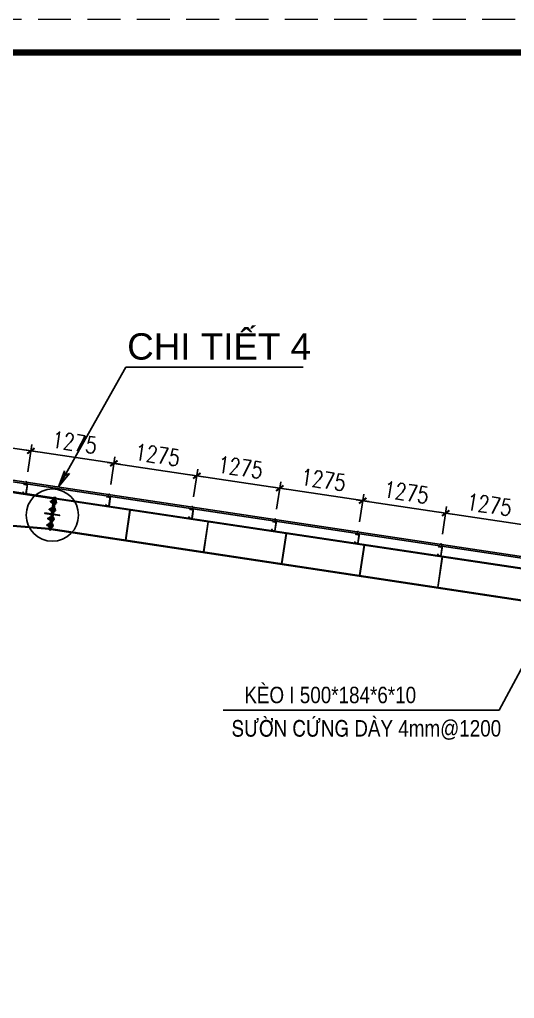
# Model space of a CAD drawing. Header units: inches. Extents: x 651127 to 1529722, y 768575 to 1021311.
# Drawn here: x 1044672 to 1052193, y 876067 to 890941 of the extents above; entities that cross this region are included whole.
import ezdxf
from ezdxf.enums import TextEntityAlignment as Align

# ---------------------------------------------------------------- set-up
doc = ezdxf.new("R2010")
doc.units = ezdxf.units.IN
doc.header["$LTSCALE"] = 1000
doc.header["$MEASUREMENT"] = 0
doc.linetypes.add('CENTER2', pattern=[1.125, 0.75, -0.125, 0.125, -0.125])
doc.linetypes.add('HIDDEN', pattern=[0.375, 0.25, -0.125])
doc.layers.get('DEFPOINTS').update_dxf_attribs({"color": 8, "lineweight": 9})
for name, color, linetype in [('DWGshare.com_1', 7, 'Continuous'), ('DWGshare.com_10', 7, 'Continuous'), ('DWGshare.com_12', 51, 'Continuous'), ('DWGshare.com_14', 7, 'Continuous'), ('DWGshare.com_2', 147, 'Continuous'), ('DWGshare.com_32', 253, 'Continuous'), ('DWGshare.com_34', 1, 'Continuous'), ('DWGshare.com_35', 9, 'Continuous'), ('DWGshare.com_39', 143, 'Continuous')]:
    doc.layers.add(name, color=color, linetype=linetype)
doc.layers.add('DWGshare.com_20', color=115, linetype='Continuous', lineweight=20)
doc.styles.add('DWGshare.com_1', font='VHELVCN.TTF')
doc.styles.add('DWGshare.com_4', font='romans.shx', dxfattribs={"width": 0.8})
doc.styles.add('DWGshare.com_6', font='VHELVEN.TTF')
doc.dimstyles.new('DWGshare.com_1', dxfattribs={"dimscale": 100, "dimtxt": 2.5, "dimasz": 1, "dimexe": 1, "dimexo": 1.5, "dimgap": 1, "dimtad": 1, "dimdec": 0, "dimzin": 0, "dimdsep": 46, "dimtxsty": 'DWGshare.com_4', "dimblk": 'DWGshare.com_1', "dimcen": 1.5, "dimdle": 1, "dimclrd": 256, "dimclre": 256, "dimclrt": 7, "dimadec": 0, "dimazin": 0, "dimtfac": 1, "dimtdec": 0, "dimtix": 1, "dimtmove": 2, "dimatfit": 3, "dimfxl": 1, "dimtolj": 1, "dimtzin": 0, "dimarcsym": 0})
doc.dimstyles.new('DWGshare.com_4', dxfattribs={"dimscale": 100, "dimtxt": 2.5, "dimasz": 2, "dimexe": 1, "dimexo": 1.5, "dimgap": 1, "dimtad": 1, "dimdec": 0, "dimlfac": 0.5, "dimzin": 0, "dimdsep": 46, "dimtxsty": 'DWGshare.com_4', "dimblk": 'DWGshare.com_6', "dimcen": 1.5, "dimdle": 1, "dimclrd": 256, "dimclre": 256, "dimclrt": 7, "dimadec": 0, "dimazin": 0, "dimtfac": 1, "dimtdec": 0, "dimtix": 1, "dimtmove": 2, "dimatfit": 3, "dimldrblk": 'DWGshare.com_6', "dimfxl": 1, "dimtolj": 1, "dimtzin": 0, "dimarcsym": 0})

# ---------------------------------------------------------------- blocks, each defined once
blk = doc.blocks.new('DWGshare.com_1')
at = {"color": 0, "linetype": 'ByBlock', "const_width": 0.3}
blk.add_lwpolyline([(-0.5, -0.5), (0.5, 0.5)], dxfattribs=at)
blk = doc.blocks.new('*D240')
at = {"layer": 'DEFPOINTS', "color": 0, "transparency": 16777216}
for p in [(1044844, 884387), (1043513, 884108), (1044774, 883919)]:
    blk.add_point(p, dxfattribs=at)
at = {"layer": 'DWGshare.com_2', "lineweight": -2, "transparency": 16777216}
for p, q in [((1043484, 884591), (1044943, 884372)), ((1043535, 884256), (1043598, 884675)), ((1044796, 884067), (1044859, 884486))]:
    blk.add_line(p, q, dxfattribs=at)
at = {"layer": 'DWGshare.com_2', "lineweight": -2, "transparency": 16777216, "xscale": 100, "yscale": 100, "zscale": 100}
for p, rotation in [((1043583, 884576), 171.4692343893333), ((1044844, 884387), 351.4692343893333)]:
    blk.add_blockref('DWGshare.com_1', p, dxfattribs=dict(at, rotation=rotation))
at = {"layer": 'DWGshare.com_2', "color": 7, "transparency": 16777216, "insert": (1044247, 884704), "char_height": 250, "attachment_point": 5, "rotation": 351.4692, "style": 'DWGshare.com_4'}
blk.add_mtext('\\A1;1275', dxfattribs=at)
blk = doc.blocks.new('*D241')
at = {"layer": 'DEFPOINTS', "color": 0, "transparency": 16777216}
for p in [(1046105, 884198), (1044774, 883919), (1046035, 883730)]:
    blk.add_point(p, dxfattribs=at)
at = {"layer": 'DWGshare.com_2', "lineweight": -2, "transparency": 16777216}
for p, q in [((1044745, 884402), (1046204, 884183)), ((1044796, 884067), (1044859, 884486)), ((1046057, 883878), (1046120, 884297))]:
    blk.add_line(p, q, dxfattribs=at)
at = {"layer": 'DWGshare.com_2', "lineweight": -2, "transparency": 16777216, "xscale": 100, "yscale": 100, "zscale": 100}
for p, rotation in [((1044844, 884387), 171.4692343893333), ((1046105, 884198), 351.4692343893333)]:
    blk.add_blockref('DWGshare.com_1', p, dxfattribs=dict(at, rotation=rotation))
at = {"layer": 'DWGshare.com_2', "color": 7, "transparency": 16777216, "insert": (1045508, 884515), "char_height": 250, "attachment_point": 5, "rotation": 351.4692, "style": 'DWGshare.com_4'}
blk.add_mtext('\\A1;1275', dxfattribs=at)
blk = doc.blocks.new('*D242')
at = {"layer": 'DEFPOINTS', "color": 0, "transparency": 16777216}
for p in [(1047366, 884009), (1046035, 883730), (1047295, 883541)]:
    blk.add_point(p, dxfattribs=at)
at = {"layer": 'DWGshare.com_2', "lineweight": -2, "transparency": 16777216}
for p, q in [((1046057, 883878), (1046120, 884297)), ((1046006, 884213), (1047465, 883994)), ((1047318, 883689), (1047380, 884108))]:
    blk.add_line(p, q, dxfattribs=at)
at = {"layer": 'DWGshare.com_2', "lineweight": -2, "transparency": 16777216, "xscale": 100, "yscale": 100, "zscale": 100}
for p, rotation in [((1046105, 884198), 171.4692343893333), ((1047366, 884009), 351.4692343893333)]:
    blk.add_blockref('DWGshare.com_1', p, dxfattribs=dict(at, rotation=rotation))
at = {"layer": 'DWGshare.com_2', "color": 7, "transparency": 16777216, "insert": (1046769, 884326), "char_height": 250, "attachment_point": 5, "rotation": 351.4692, "style": 'DWGshare.com_4'}
blk.add_mtext('\\A1;1275', dxfattribs=at)
blk = doc.blocks.new('*D243')
at = {"layer": 'DEFPOINTS', "color": 0, "transparency": 16777216}
for p in [(1048627, 883820), (1047295, 883541), (1048556, 883352)]:
    blk.add_point(p, dxfattribs=at)
at = {"layer": 'DWGshare.com_2', "lineweight": -2, "transparency": 16777216}
for p, q in [((1047318, 883689), (1047380, 884108)), ((1047267, 884023), (1048725, 883805)), ((1048579, 883500), (1048641, 883918))]:
    blk.add_line(p, q, dxfattribs=at)
at = {"layer": 'DWGshare.com_2', "lineweight": -2, "transparency": 16777216, "xscale": 100, "yscale": 100, "zscale": 100}
for p, rotation in [((1047366, 884009), 171.4692343893333), ((1048627, 883820), 351.4692343893333)]:
    blk.add_blockref('DWGshare.com_1', p, dxfattribs=dict(at, rotation=rotation))
at = {"layer": 'DWGshare.com_2', "color": 7, "transparency": 16777216, "insert": (1048029, 884137), "char_height": 250, "attachment_point": 5, "rotation": 351.4692, "style": 'DWGshare.com_4'}
blk.add_mtext('\\A1;1275', dxfattribs=at)
blk = doc.blocks.new('*D244')
at = {"layer": 'DEFPOINTS', "color": 0, "transparency": 16777216}
for p in [(1049887, 883630), (1048556, 883352), (1049817, 883162)]:
    blk.add_point(p, dxfattribs=at)
at = {"layer": 'DWGshare.com_2', "lineweight": -2, "transparency": 16777216}
for p, q in [((1048528, 883834), (1049986, 883616)), ((1048579, 883500), (1048641, 883918)), ((1049840, 883311), (1049902, 883729))]:
    blk.add_line(p, q, dxfattribs=at)
at = {"layer": 'DWGshare.com_2', "lineweight": -2, "transparency": 16777216, "xscale": 100, "yscale": 100, "zscale": 100}
for p, rotation in [((1048627, 883820), 171.4692343893333), ((1049887, 883630), 351.4692343893333)]:
    blk.add_blockref('DWGshare.com_1', p, dxfattribs=dict(at, rotation=rotation))
at = {"layer": 'DWGshare.com_2', "color": 7, "transparency": 16777216, "insert": (1049290, 883947), "char_height": 250, "attachment_point": 5, "rotation": 351.4692, "style": 'DWGshare.com_4'}
blk.add_mtext('\\A1;1275', dxfattribs=at)
blk = doc.blocks.new('*D245')
at = {"layer": 'DEFPOINTS', "color": 0, "transparency": 16777216}
for p in [(1051148, 883441), (1049817, 883162), (1051078, 882973)]:
    blk.add_point(p, dxfattribs=at)
at = {"layer": 'DWGshare.com_2', "lineweight": -2, "transparency": 16777216}
for p, q in [((1049840, 883311), (1049902, 883729)), ((1049789, 883645), (1051247, 883426)), ((1051100, 883122), (1051163, 883540))]:
    blk.add_line(p, q, dxfattribs=at)
at = {"layer": 'DWGshare.com_2', "lineweight": -2, "transparency": 16777216, "xscale": 100, "yscale": 100, "zscale": 100}
for p, rotation in [((1049887, 883630), 171.4692343893333), ((1051148, 883441), 351.4692343893333)]:
    blk.add_blockref('DWGshare.com_1', p, dxfattribs=dict(at, rotation=rotation))
at = {"layer": 'DWGshare.com_2', "color": 7, "transparency": 16777216, "insert": (1050551, 883758), "char_height": 250, "attachment_point": 5, "rotation": 351.4692, "style": 'DWGshare.com_4'}
blk.add_mtext('\\A1;1275', dxfattribs=at)
blk = doc.blocks.new('*D246')
at = {"layer": 'DEFPOINTS', "color": 0, "transparency": 16777216}
for p in [(1052409, 883252), (1051078, 882973), (1052339, 882784)]:
    blk.add_point(p, dxfattribs=at)
at = {"layer": 'DWGshare.com_2', "lineweight": -2, "transparency": 16777216}
for p, q in [((1051100, 883122), (1051163, 883540)), ((1051049, 883456), (1052508, 883237)), ((1052361, 882933), (1052424, 883351))]:
    blk.add_line(p, q, dxfattribs=at)
at = {"layer": 'DWGshare.com_2', "lineweight": -2, "transparency": 16777216, "xscale": 100, "yscale": 100, "zscale": 100}
for p, rotation in [((1051148, 883441), 171.4692343893333), ((1052409, 883252), 351.4692343893333)]:
    blk.add_blockref('DWGshare.com_1', p, dxfattribs=dict(at, rotation=rotation))
at = {"layer": 'DWGshare.com_2', "color": 7, "transparency": 16777216, "insert": (1051812, 883569), "char_height": 250, "attachment_point": 5, "rotation": 351.4692, "style": 'DWGshare.com_4'}
blk.add_mtext('\\A1;1275', dxfattribs=at)
blk = doc.blocks.new('DWGshare.com_6')
at = {"linetype": 'CENTER2'}
blk.add_hatch(color=256, dxfattribs=at).paths.add_polyline_path([(-1.296, 0.216), (-1, 0), (-1.296, -0.216), (0, 0)])
blk.add_line((0, 0), (-1, 0), dxfattribs=at)
blk.add_lwpolyline([(-1.296, 0.216), (0, 0), (-1.296, -0.216), (-1, 0), (-1.296, 0.216)], dxfattribs=at)

msp = doc.modelspace()

# ---------------------------------------------------------------- linework, layer by layer
at = {"layer": 'DEFPOINTS', "linetype": 'HIDDEN', "ltscale": 2}
msp.add_lwpolyline([(1000353.7, 831540.9), (1084453.7, 831540.9), (1084453.7, 890940.9), (1000353.7, 890940.9)], close=True, dxfattribs=at)
at = {"layer": 'DWGshare.com_1', "const_width": 100}
msp.add_lwpolyline([(1002353.7, 832040.9), (1083953.7, 832040.9), (1083953.7, 890440.9), (1002353.7, 890440.9)], close=True, dxfattribs=at)
at = {"layer": 'DWGshare.com_12'}
for p, q in [((1039272.5, 884560.7), (1045192.3, 883672.7)), ((1039272.5, 884548.6), (1045190.5, 883660.9)), ((1039617.5, 883661.5), (1045122.7, 883209.1)), ((1045119.6, 883188.2), (1045193.8, 883682.6)), ((1045133.4, 883186.1), (1045207.6, 883680.6)), ((1045147.3, 883184), (1045221.5, 883678.5)), ((1045221.5, 883678.5), (1045193.8, 883682.6)), ((1045221.5, 883678.5), (1045193.8, 883682.6)), ((1056960.6, 881907.5), (1045206.1, 883670.7)), ((1056959.1, 881897.6), (1045218.5, 883658.7)), ((1039617.5, 883649.5), (1045120.9, 883197.2)), ((1046349.8, 883489), (1046281.3, 883032.2)), ((1046353.8, 883488.4), (1046285.3, 883031.6)), ((1047536.6, 883311), (1047467.7, 882852.2)), ((1047540.5, 883310.4), (1047471.7, 882851.6)), ((1045147.3, 883184), (1045119.6, 883188.2)), ((1045147.3, 883184), (1045119.6, 883188.2)), ((1056886.5, 881413), (1045148.8, 883193.9)), ((1056887.9, 881422.9), (1045150.3, 883203.8)), ((1048723.3, 883133), (1048654.2, 882672.2)), ((1048727.2, 883132.4), (1048658.1, 882671.6)), ((1049910, 882955), (1049840.6, 882492.2)), ((1049914, 882954.4), (1049844.5, 882491.6)), ((1051096.7, 882777), (1051027, 882312.2)), ((1051100.7, 882776.4), (1051031, 882311.6))]:
    msp.add_line(p, q, dxfattribs=at)
for points in [[(1045155.6, 883428.5), (1045056.7, 883443.3), (1045055.9, 883437.4), (1045154.8, 883422.5)], [(1045183.3, 883424.3), (1045282.2, 883409.5), (1045281.3, 883403.6), (1045182.4, 883418.4)], [(1045183.3, 883424.3), (1045282.2, 883409.5), (1045281.3, 883403.6), (1045182.4, 883418.4)]]:
    msp.add_lwpolyline(points, close=True, dxfattribs=at)
at = {"layer": 'DWGshare.com_20'}
for p, q in [((1045127.2, 883512.6), (1045123.7, 883488.9)), ((1045127.2, 883512.6), (1045146.2, 883509.8)), ((1045131.2, 883512), (1045127.6, 883488.3)), ((1045132, 883621.1), (1045244.5, 883604.2)), ((1045135.8, 883511.3), (1045132.2, 883487.6)), ((1045141.7, 883510.4), (1045138.2, 883486.7)), ((1045145, 883631.3), (1045141.5, 883607.6)), ((1045141.5, 883607.6), (1045160.5, 883604.7)), ((1045147.2, 883516.2), (1045141.7, 883479.6)), ((1045145, 883631.3), (1045164, 883628.4)), ((1045149, 883630.7), (1045145.4, 883607)), ((1045153.6, 883630), (1045150, 883606.3)), ((1045151.6, 883509), (1045210.8, 883500.1)), ((1045167, 883518.8), (1045153.4, 883520.8)), ((1045159.5, 883629.1), (1045156, 883605.4)), ((1045167.9, 883524.8), (1045159, 883465.3)), ((1045165, 883634.9), (1045159.5, 883598.2)), ((1045161.1, 883465), (1045170, 883524.5)), ((1045177.7, 883590), (1045164.1, 883592)), ((1045165.8, 883603.9), (1045225, 883595)), ((1045170, 883524.5), (1045167.9, 883524.8)), ((1045169.4, 883627.6), (1045228.6, 883618.8)), ((1045184.8, 883637.5), (1045171.2, 883639.5)), ((1045185.7, 883643.5), (1045176.8, 883584)), ((1045178.9, 883583.7), (1045176.8, 883584)), ((1045178.9, 883583.7), (1045187.8, 883643.2)), ((1045187.8, 883643.2), (1045185.7, 883643.5)), ((1045188.8, 883460.8), (1045197.7, 883520.3)), ((1045199.9, 883520), (1045191, 883460.5)), ((1045197.7, 883520.3), (1045199.9, 883520)), ((1045212.6, 883512), (1045199, 883514)), ((1045206.6, 883579.5), (1045215.5, 883639)), ((1045206.6, 883579.5), (1045208.8, 883579.2)), ((1045217.7, 883638.7), (1045208.8, 883579.2)), ((1045209.7, 883585.2), (1045223.3, 883583.2)), ((1045215.5, 883639), (1045217.7, 883638.7)), ((1045230.4, 883630.6), (1045216.8, 883632.7)), ((1045229.5, 883587.7), (1045235, 883624.4)), ((1045093.5, 883364), (1045206, 883347.1)), ((1045106.5, 883374.2), (1045102.9, 883350.4)), ((1045106.5, 883374.2), (1045125.4, 883371.3)), ((1045110.4, 883373.6), (1045106.9, 883349.8)), ((1045115, 883372.9), (1045111.4, 883349.2)), ((1045114.2, 883502.4), (1045226.7, 883485.6)), ((1045120.9, 883372), (1045117.4, 883348.3)), ((1045126.4, 883377.8), (1045120.9, 883341.1)), ((1045123.7, 883488.9), (1045142.7, 883486)), ((1045130.8, 883370.5), (1045190, 883361.6)), ((1045146.2, 883380.3), (1045132.6, 883382.4)), ((1045147.1, 883386.4), (1045138.2, 883326.9)), ((1045140.3, 883326.5), (1045149.3, 883386)), ((1045159.9, 883471.3), (1045146.3, 883473.4)), ((1045149.3, 883386), (1045147.1, 883386.4)), ((1045148, 883485.2), (1045207.2, 883476.4)), ((1045161.1, 883465), (1045159, 883465.3)), ((1045168, 883322.4), (1045177, 883381.9)), ((1045179.1, 883381.6), (1045170.2, 883322.1)), ((1045177, 883381.9), (1045179.1, 883381.6)), ((1045191.8, 883373.5), (1045178.2, 883375.5)), ((1045188.8, 883460.8), (1045191, 883460.5)), ((1045190.9, 883330.6), (1045196.4, 883367.3)), ((1045191.9, 883466.5), (1045205.5, 883464.5)), ((1045211.7, 883469.1), (1045217.2, 883505.8)), ((1045078.6, 883265.1), (1045191.1, 883248.2)), ((1045091.6, 883275.3), (1045088.1, 883251.5)), ((1045088.1, 883251.5), (1045107.1, 883248.7)), ((1045091.6, 883275.3), (1045110.6, 883272.4)), ((1045095.6, 883274.7), (1045092, 883250.9)), ((1045100.2, 883274), (1045096.6, 883250.3)), ((1045106.1, 883273.1), (1045102.6, 883249.4)), ((1045102.9, 883350.4), (1045121.9, 883347.6)), ((1045111.6, 883278.9), (1045106.1, 883242.2)), ((1045124.3, 883234), (1045110.7, 883236)), ((1045112.4, 883247.9), (1045171.6, 883239)), ((1045116, 883271.6), (1045175.2, 883262.7)), ((1045131.4, 883281.4), (1045117.8, 883283.5)), ((1045132.3, 883287.5), (1045123.4, 883228)), ((1045125.5, 883227.6), (1045123.4, 883228)), ((1045139.1, 883332.9), (1045125.5, 883334.9)), ((1045125.5, 883227.6), (1045134.4, 883287.1)), ((1045127.3, 883346.8), (1045186.5, 883337.9)), ((1045134.4, 883287.1), (1045132.3, 883287.5)), ((1045140.3, 883326.5), (1045138.2, 883326.9)), ((1045153.2, 883223.5), (1045162.1, 883283)), ((1045153.2, 883223.5), (1045155.4, 883223.2)), ((1045164.3, 883282.7), (1045155.4, 883223.2)), ((1045156.3, 883229.2), (1045169.9, 883227.1)), ((1045162.1, 883283), (1045164.3, 883282.7)), ((1045177, 883274.6), (1045163.4, 883276.6)), ((1045168, 883322.4), (1045170.2, 883322.1)), ((1045171.1, 883328.1), (1045184.7, 883326)), ((1045176.1, 883231.7), (1045181.6, 883268.4))]:
    msp.add_line(p, q, dxfattribs=at)
for centre, start, end in [((1045150.8, 883503.6), 81.46923, 171.46923), ((1045152.4, 883514.4), 171.46923, 261.46923), ((1045152.6, 883515.4), 81.46923, 171.46923), ((1045164.9, 883597.4), 171.46923, 261.46923), ((1045165, 883598.5), 81.46923, 171.46923), ((1045166.7, 883609.3), 171.46923, 261.46923), ((1045168.6, 883622.2), 81.46923, 171.46923), ((1045170.2, 883633), 171.46923, 261.46923), ((1045170.4, 883634.1), 81.46923, 171.46923), ((1045211.8, 883506.6), 351.46923, 81.46923), ((1045224.1, 883588.6), 261.46923, 351.46923), ((1045225.9, 883600.4), 261.46923, 351.46923), ((1045224.2, 883589.6), 351.46923, 81.46923), ((1045229.4, 883624.2), 261.46923, 351.46923), ((1045227.8, 883613.4), 351.46923, 81.46923), ((1045229.6, 883625.2), 351.46923, 81.46923), ((1045130, 883365.1), 81.46923, 171.46923), ((1045131.6, 883375.9), 171.46923, 261.46923), ((1045131.8, 883377), 81.46923, 171.46923), ((1045147.1, 883478.8), 171.46923, 261.46923), ((1045147.2, 883479.8), 81.46923, 171.46923), ((1045148.9, 883490.6), 171.46923, 261.46923), ((1045190.8, 883367), 261.46923, 351.46923), ((1045189.2, 883356.2), 351.46923, 81.46923), ((1045191, 883368.1), 351.46923, 81.46923), ((1045206.3, 883469.9), 261.46923, 351.46923), ((1045208, 883481.7), 261.46923, 351.46923), ((1045206.4, 883471), 351.46923, 81.46923), ((1045211.6, 883505.5), 261.46923, 351.46923), ((1045210, 883494.7), 351.46923, 81.46923), ((1045111.5, 883241.4), 171.46923, 261.46923), ((1045111.6, 883242.5), 81.46923, 171.46923), ((1045113.3, 883253.3), 171.46923, 261.46923), ((1045115.2, 883266.2), 81.46923, 171.46923), ((1045116.8, 883277), 171.46923, 261.46923), ((1045117, 883278.1), 81.46923, 171.46923), ((1045126.3, 883340.3), 171.46923, 261.46923), ((1045126.5, 883341.4), 81.46923, 171.46923), ((1045128.1, 883352.2), 171.46923, 261.46923), ((1045170.7, 883232.5), 261.46923, 351.46923), ((1045172.4, 883244.4), 261.46923, 351.46923), ((1045170.8, 883233.6), 351.46923, 81.46923), ((1045176, 883268.1), 261.46923, 351.46923), ((1045174.4, 883257.3), 351.46923, 81.46923), ((1045176.2, 883269.2), 351.46923, 81.46923), ((1045185.5, 883331.4), 261.46923, 351.46923), ((1045187.3, 883343.3), 261.46923, 351.46923), ((1045185.7, 883332.5), 351.46923, 81.46923)]:
    msp.add_arc(centre, 5.45, start, end, dxfattribs=at)
at = {"layer": 'DWGshare.com_32', "ltscale": 0.9}
for points in [[(1044728, 883762.6), (1044725.5, 883745.8), (1044769, 883739.3), (1044790.3, 883881.7), (1044746.8, 883888.2), (1044744.3, 883871.4), (1044741.3, 883871.8), (1044744.3, 883891.6), (1044793.7, 883884.2), (1044771.5, 883735.9), (1044722, 883743.3), (1044725, 883763.1)], [(1045988.9, 883573.5), (1045986.3, 883556.7), (1046029.9, 883550.1), (1046051.2, 883692.5), (1046007.7, 883699.1), (1046005.2, 883682.3), (1046002.2, 883682.7), (1046005.2, 883702.5), (1046054.6, 883695.1), (1046032.4, 883546.7), (1045982.9, 883554.1), (1045985.9, 883573.9)], [(1047249.8, 883384.3), (1047247.2, 883367.5), (1047290.8, 883361), (1047312.1, 883503.4), (1047268.6, 883509.9), (1047266.1, 883493.1), (1047263.1, 883493.6), (1047266.1, 883513.4), (1047315.5, 883505.9), (1047293.3, 883357.6), (1047243.8, 883365), (1047246.8, 883384.8)], [(1048510.7, 883195.2), (1048508.1, 883178.4), (1048551.6, 883171.9), (1048573, 883314.3), (1048529.5, 883320.8), (1048527, 883304), (1048524, 883304.4), (1048527, 883324.2), (1048576.4, 883316.8), (1048554.2, 883168.5), (1048504.7, 883175.9), (1048507.7, 883195.7)], [(1049771.5, 883006.1), (1049769, 882989.3), (1049812.5, 882982.7), (1049833.9, 883125.1), (1049790.4, 883131.7), (1049787.9, 883114.9), (1049784.9, 883115.3), (1049787.9, 883135.1), (1049837.3, 883127.7), (1049815.1, 882979.3), (1049765.6, 882986.7), (1049768.6, 883006.5)], [(1051032.4, 882816.9), (1051029.9, 882800.1), (1051073.4, 882793.6), (1051094.8, 882936), (1051051.3, 882942.5), (1051048.8, 882925.7), (1051045.8, 882926.2), (1051048.8, 882946), (1051098.2, 882938.5), (1051076, 882790.2), (1051026.5, 882797.6), (1051029.5, 882817.4)]]:
    msp.add_lwpolyline(points, close=True, dxfattribs=at)
at = {"layer": 'DWGshare.com_34', "ltscale": 100}
msp.add_circle((1045170.7, 883411.1), 397.4, dxfattribs=at)
at = {"layer": 'DWGshare.com_35'}
for p, q in [((1044764, 883880.2), (1044762.7, 883871.5)), ((1044762.7, 883871.5), (1044765.9, 883867.2)), ((1044762.7, 883871.5), (1044763.9, 883871.3)), ((1044763.7, 883882.9), (1044764.5, 883883.5)), ((1044763.7, 883882.9), (1044772.4, 883880)), ((1044763.7, 883882.9), (1044764.3, 883882.1)), ((1044763.7, 883880.7), (1044764.2, 883881)), ((1044763.7, 883880.7), (1044765.3, 883880.1)), ((1044763.7, 883880.7), (1044764, 883880.2)), ((1044765.3, 883880.1), (1044763.9, 883871.3)), ((1044763.9, 883871.3), (1044765.9, 883867.2)), ((1044764, 883885.1), (1044764.4, 883885.4)), ((1044764, 883885.1), (1044772.7, 883882.2)), ((1044764, 883885.1), (1044764.7, 883884.3)), ((1044765.3, 883880.1), (1044764, 883880.2)), ((1044764.3, 883882.1), (1044764.2, 883881)), ((1044765.3, 883880.1), (1044764.2, 883881)), ((1044764.3, 883882.1), (1044771.6, 883879.4)), ((1044764.7, 883884.3), (1044764.5, 883883.5)), ((1044764.5, 883883.5), (1044771.8, 883880.8)), ((1044764.7, 883884.3), (1044771.9, 883881.6)), ((1044765.3, 883880.1), (1044765.9, 883867.2)), ((1044765.9, 883914.7), (1044765.8, 883913.9)), ((1044765.8, 883913.9), (1044779.7, 883911.8)), ((1044765.9, 883914.7), (1044779.8, 883912.6)), ((1044770.2, 883870.4), (1044765.9, 883867.2)), ((1044767.3, 883919.2), (1044766.6, 883914.6)), ((1044766.6, 883885.1), (1044772.1, 883883)), ((1044767.4, 883913.7), (1044767.4, 883913.4)), ((1044767.4, 883913.4), (1044778.1, 883911.8)), ((1044778.3, 883918.3), (1044769.1, 883919.7)), ((1044770.6, 883918.7), (1044769.9, 883914.1)), ((1044771.6, 883879.4), (1044770.2, 883870.4)), ((1044772.4, 883880), (1044771.6, 883879.4)), ((1044771.9, 883881.6), (1044771.8, 883880.8)), ((1044772.4, 883880), (1044771.8, 883880.8)), ((1044772.7, 883882.2), (1044771.9, 883881.6)), ((1044772.2, 883883.8), (1044772.1, 883883)), ((1044772.7, 883882.2), (1044772.1, 883883)), ((1044772.7, 883884.2), (1044772.2, 883883.8)), ((1044776.5, 883917.9), (1044775.8, 883913.2)), ((1044778.1, 883912.1), (1044778.1, 883911.8)), ((1044779.1, 883912.7), (1044779.8, 883917.4)), ((1044779.7, 883911.8), (1044779.8, 883912.6)), ((1046024.9, 883691), (1046023.6, 883682.4)), ((1046023.6, 883682.4), (1046026.8, 883678.1)), ((1046023.6, 883682.4), (1046024.8, 883682.2)), ((1046024.6, 883693.8), (1046025.4, 883694.4)), ((1046024.6, 883693.8), (1046033.3, 883690.9)), ((1046024.6, 883693.8), (1046025.2, 883693)), ((1046024.6, 883691.5), (1046025.1, 883691.9)), ((1046024.6, 883691.5), (1046026.1, 883691)), ((1046024.6, 883691.5), (1046024.9, 883691)), ((1046026.1, 883691), (1046024.8, 883682.2)), ((1046024.8, 883682.2), (1046026.8, 883678.1)), ((1046024.9, 883696), (1046025.3, 883696.3)), ((1046024.9, 883696), (1046033.6, 883693.1)), ((1046024.9, 883696), (1046025.5, 883695.2)), ((1046026.1, 883691), (1046024.9, 883691)), ((1046025.2, 883693), (1046025.1, 883691.9)), ((1046026.1, 883691), (1046025.1, 883691.9)), ((1046025.2, 883693), (1046032.4, 883690.2)), ((1046025.5, 883695.2), (1046025.4, 883694.4)), ((1046025.4, 883694.4), (1046032.7, 883691.7)), ((1046025.5, 883695.2), (1046032.8, 883692.5)), ((1046026.1, 883691), (1046026.8, 883678.1)), ((1046026.8, 883725.5), (1046026.7, 883724.8)), ((1046026.7, 883724.8), (1046040.6, 883722.7)), ((1046026.8, 883725.5), (1046040.7, 883723.5)), ((1046031.1, 883681.3), (1046026.8, 883678.1)), ((1046028.2, 883730.1), (1046027.5, 883725.4)), ((1046027.5, 883696), (1046033, 883693.9)), ((1046028.3, 883724.6), (1046028.3, 883724.3)), ((1046028.3, 883724.3), (1046039, 883722.7)), ((1046039.1, 883729.2), (1046030, 883730.6)), ((1046031.5, 883729.6), (1046030.8, 883724.9)), ((1046032.4, 883690.2), (1046031.1, 883681.3)), ((1046033.3, 883690.9), (1046032.4, 883690.2)), ((1046032.8, 883692.5), (1046032.7, 883691.7)), ((1046033.3, 883690.9), (1046032.7, 883691.7)), ((1046033.6, 883693.1), (1046032.8, 883692.5)), ((1046033.1, 883694.7), (1046033, 883693.9)), ((1046033.6, 883693.1), (1046033, 883693.9)), ((1046033.6, 883695), (1046033.1, 883694.7)), ((1046037.4, 883728.7), (1046036.7, 883724.1)), ((1046039, 883723), (1046039, 883722.7)), ((1046040, 883723.6), (1046040.7, 883728.2)), ((1046040.6, 883722.7), (1046040.7, 883723.5)), ((1047287.7, 883536.4), (1047287.6, 883535.7)), ((1047287.6, 883535.7), (1047301.5, 883533.6)), ((1047287.7, 883536.4), (1047301.6, 883534.3)), ((1047289.1, 883541), (1047288.4, 883536.3)), ((1047289.2, 883535.4), (1047289.2, 883535.2)), ((1047289.2, 883535.2), (1047299.9, 883533.6)), ((1047300, 883540), (1047290.9, 883541.4)), ((1047292.4, 883540.5), (1047291.7, 883535.8)), ((1047298.3, 883539.6), (1047297.6, 883534.9)), ((1047299.9, 883533.8), (1047299.9, 883533.6)), ((1047300.9, 883534.4), (1047301.6, 883539.1)), ((1047301.5, 883533.6), (1047301.6, 883534.3)), ((1047285.8, 883501.9), (1047284.5, 883493.2)), ((1047284.5, 883493.2), (1047287.7, 883488.9)), ((1047284.5, 883493.2), (1047285.7, 883493.1)), ((1047285.5, 883504.6), (1047286.3, 883505.2)), ((1047285.5, 883504.6), (1047294.2, 883501.7)), ((1047285.5, 883504.6), (1047286.1, 883503.8)), ((1047285.5, 883502.4), (1047285.9, 883502.8)), ((1047285.5, 883502.4), (1047287, 883501.9)), ((1047285.5, 883502.4), (1047285.8, 883501.9)), ((1047287, 883501.9), (1047285.7, 883493.1)), ((1047285.7, 883493.1), (1047287.7, 883488.9)), ((1047285.8, 883506.9), (1047286.2, 883507.2)), ((1047285.8, 883506.9), (1047294.5, 883503.9)), ((1047285.8, 883506.9), (1047286.4, 883506)), ((1047287, 883501.9), (1047285.8, 883501.9)), ((1047286.1, 883503.8), (1047285.9, 883502.8)), ((1047287, 883501.9), (1047285.9, 883502.8)), ((1047286.1, 883503.8), (1047293.3, 883501.1)), ((1047286.4, 883506), (1047286.3, 883505.2)), ((1047286.3, 883505.2), (1047293.6, 883502.5)), ((1047286.4, 883506), (1047293.7, 883503.3)), ((1047287, 883501.9), (1047287.7, 883488.9)), ((1047292, 883492.1), (1047287.7, 883488.9)), ((1047288.4, 883506.8), (1047293.9, 883504.8)), ((1047293.3, 883501.1), (1047292, 883492.1)), ((1047294.2, 883501.7), (1047293.3, 883501.1)), ((1047293.7, 883503.3), (1047293.6, 883502.5)), ((1047294.2, 883501.7), (1047293.6, 883502.5)), ((1047294.5, 883503.9), (1047293.7, 883503.3)), ((1047294, 883505.6), (1047293.9, 883504.8)), ((1047294.5, 883503.9), (1047293.9, 883504.8)), ((1047294.5, 883505.9), (1047294, 883505.6)), ((1048546.7, 883312.8), (1048545.4, 883304.1)), ((1048545.4, 883304.1), (1048548.6, 883299.8)), ((1048545.4, 883304.1), (1048546.6, 883303.9)), ((1048546.4, 883315.5), (1048547.2, 883316.1)), ((1048546.4, 883315.5), (1048555.1, 883312.6)), ((1048546.4, 883315.5), (1048547, 883314.7)), ((1048546.4, 883313.3), (1048546.8, 883313.6)), ((1048546.4, 883313.3), (1048547.9, 883312.7)), ((1048546.4, 883313.3), (1048546.7, 883312.8)), ((1048547.9, 883312.7), (1048546.6, 883303.9)), ((1048546.6, 883303.9), (1048548.6, 883299.8)), ((1048546.7, 883317.7), (1048547.1, 883318)), ((1048546.7, 883317.7), (1048555.4, 883314.8)), ((1048546.7, 883317.7), (1048547.3, 883316.9)), ((1048547.9, 883312.7), (1048546.7, 883312.8)), ((1048547, 883314.7), (1048546.8, 883313.6)), ((1048547.9, 883312.7), (1048546.8, 883313.6)), ((1048547, 883314.7), (1048554.2, 883312)), ((1048547.3, 883316.9), (1048547.2, 883316.1)), ((1048547.2, 883316.1), (1048554.4, 883313.4)), ((1048547.3, 883316.9), (1048554.6, 883314.2)), ((1048547.9, 883312.7), (1048548.6, 883299.8)), ((1048548.6, 883347.3), (1048548.5, 883346.5)), ((1048548.5, 883346.5), (1048562.4, 883344.4)), ((1048548.6, 883347.3), (1048562.5, 883345.2)), ((1048552.9, 883303), (1048548.6, 883299.8)), ((1048550, 883351.8), (1048549.3, 883347.2)), ((1048549.3, 883317.7), (1048554.8, 883315.6)), ((1048550.1, 883346.3), (1048550.1, 883346)), ((1048550.1, 883346), (1048560.7, 883344.4)), ((1048560.9, 883350.9), (1048551.8, 883352.3)), ((1048553.3, 883351.3), (1048552.6, 883346.7)), ((1048554.2, 883312), (1048552.9, 883303)), ((1048555.1, 883312.6), (1048554.2, 883312)), ((1048554.6, 883314.2), (1048554.4, 883313.4)), ((1048555.1, 883312.6), (1048554.4, 883313.4)), ((1048555.4, 883314.8), (1048554.6, 883314.2)), ((1048554.9, 883316.4), (1048554.8, 883315.6)), ((1048555.4, 883314.8), (1048554.8, 883315.6)), ((1048555.4, 883316.8), (1048554.9, 883316.4)), ((1048559.2, 883350.5), (1048558.5, 883345.8)), ((1048560.8, 883344.7), (1048560.7, 883344.4)), ((1048561.8, 883345.3), (1048562.5, 883350)), ((1048562.4, 883344.4), (1048562.5, 883345.2)), ((1049807.6, 883123.6), (1049806.3, 883115)), ((1049806.3, 883115), (1049809.5, 883110.7)), ((1049806.3, 883115), (1049807.5, 883114.8)), ((1049807.2, 883124.1), (1049807.7, 883124.5)), ((1049807.2, 883124.1), (1049808.8, 883123.6)), ((1049807.2, 883124.1), (1049807.6, 883123.6)), ((1049807.3, 883126.4), (1049808.1, 883127)), ((1049807.3, 883126.4), (1049816, 883123.5)), ((1049807.3, 883126.4), (1049807.9, 883125.6)), ((1049808.8, 883123.6), (1049807.5, 883114.8)), ((1049807.5, 883114.8), (1049809.5, 883110.7)), ((1049807.6, 883128.6), (1049808, 883128.9)), ((1049807.6, 883128.6), (1049816.3, 883125.7)), ((1049807.6, 883128.6), (1049808.2, 883127.8)), ((1049808.8, 883123.6), (1049807.6, 883123.6)), ((1049807.9, 883125.6), (1049807.7, 883124.5)), ((1049808.8, 883123.6), (1049807.7, 883124.5)), ((1049807.9, 883125.6), (1049815.1, 883122.8)), ((1049808.2, 883127.8), (1049808.1, 883127)), ((1049808.1, 883127), (1049815.3, 883124.3)), ((1049808.2, 883127.8), (1049815.5, 883125.1)), ((1049808.8, 883123.6), (1049809.5, 883110.7)), ((1049809.5, 883158.1), (1049809.4, 883157.4)), ((1049809.4, 883157.4), (1049823.3, 883155.3)), ((1049809.5, 883158.1), (1049823.4, 883156.1)), ((1049813.8, 883113.9), (1049809.5, 883110.7)), ((1049810.9, 883162.7), (1049810.2, 883158)), ((1049810.2, 883128.6), (1049815.7, 883126.5)), ((1049811, 883157.2), (1049811, 883156.9)), ((1049811, 883156.9), (1049821.6, 883155.3)), ((1049821.8, 883161.8), (1049812.7, 883163.2)), ((1049814.2, 883162.2), (1049813.5, 883157.5)), ((1049815.1, 883122.8), (1049813.8, 883113.9)), ((1049816, 883123.5), (1049815.1, 883122.8)), ((1049815.5, 883125.1), (1049815.3, 883124.3)), ((1049816, 883123.5), (1049815.3, 883124.3)), ((1049816.3, 883125.7), (1049815.5, 883125.1)), ((1049815.8, 883127.3), (1049815.7, 883126.5)), ((1049816.3, 883125.7), (1049815.7, 883126.5)), ((1049816.3, 883127.6), (1049815.8, 883127.3)), ((1049820.1, 883161.3), (1049819.4, 883156.7)), ((1049821.7, 883155.6), (1049821.6, 883155.3)), ((1049822.7, 883156.2), (1049823.4, 883160.8)), ((1049823.3, 883155.3), (1049823.4, 883156.1)), ((1051068.5, 882934.5), (1051067.2, 882925.8)), ((1051067.2, 882925.8), (1051070.4, 882921.5)), ((1051067.2, 882925.8), (1051068.4, 882925.7)), ((1051068.1, 882935), (1051068.6, 882935.4)), ((1051068.1, 882935), (1051069.7, 882934.5)), ((1051068.1, 882935), (1051068.5, 882934.5)), ((1051068.2, 882937.2), (1051069, 882937.8)), ((1051068.2, 882937.2), (1051076.8, 882934.3)), ((1051068.2, 882937.2), (1051068.8, 882936.4)), ((1051069.7, 882934.5), (1051068.4, 882925.7)), ((1051068.4, 882925.7), (1051070.4, 882921.5)), ((1051068.5, 882939.5), (1051068.9, 882939.7)), ((1051068.5, 882939.5), (1051077.2, 882936.5)), ((1051068.5, 882939.5), (1051069.1, 882938.6)), ((1051069.7, 882934.5), (1051068.5, 882934.5)), ((1051068.8, 882936.4), (1051068.6, 882935.4)), ((1051069.7, 882934.5), (1051068.6, 882935.4)), ((1051068.8, 882936.4), (1051076, 882933.7)), ((1051069.1, 882938.6), (1051069, 882937.8)), ((1051069, 882937.8), (1051076.2, 882935.1)), ((1051069.1, 882938.6), (1051076.4, 882935.9)), ((1051069.7, 882934.5), (1051070.4, 882921.5)), ((1051070.4, 882969), (1051070.3, 882968.3)), ((1051070.3, 882968.3), (1051084.2, 882966.2)), ((1051070.4, 882969), (1051084.3, 882966.9)), ((1051074.7, 882924.7), (1051070.4, 882921.5)), ((1051071.8, 882973.6), (1051071.1, 882968.9)), ((1051071.1, 882939.4), (1051076.6, 882937.4)), ((1051071.9, 882968), (1051071.8, 882967.8)), ((1051071.8, 882967.8), (1051082.5, 882966.2)), ((1051082.7, 882972.6), (1051073.6, 882974)), ((1051075.1, 882973.1), (1051074.4, 882968.4)), ((1051076, 882933.7), (1051074.7, 882924.7)), ((1051076.8, 882934.3), (1051076, 882933.7)), ((1051076.4, 882935.9), (1051076.2, 882935.1)), ((1051076.8, 882934.3), (1051076.2, 882935.1)), ((1051077.2, 882936.5), (1051076.4, 882935.9)), ((1051076.7, 882938.2), (1051076.6, 882937.4)), ((1051077.2, 882936.5), (1051076.6, 882937.4)), ((1051077.2, 882938.5), (1051076.7, 882938.2)), ((1051081, 882972.2), (1051080.3, 882967.5)), ((1051082.6, 882966.4), (1051082.5, 882966.2)), ((1051083.6, 882967), (1051084.3, 882971.7)), ((1051084.2, 882966.2), (1051084.3, 882966.9))]:
    msp.add_line(p, q, dxfattribs=at)
for centre, radius, start, end in [((1044768.8, 883917.4), 2.34, 35.97974, 126.95873), ((1044772.7, 883912.5), 6.58, 54.79079, 108.14767), ((1044777.9, 883916), 2.34, 35.97974, 126.95873), ((1044776.6, 883918.6), 2.703e-13, 233.25602, 227.12314), ((1046029.6, 883728.2), 2.34, 35.97974, 126.95873), ((1046033.6, 883723.4), 6.58, 54.79079, 108.14767), ((1046038.8, 883726.9), 2.34, 35.97974, 126.95873), ((1046037.5, 883729.4), 2.703e-13, 233.25602, 227.12314), ((1047290.5, 883539.1), 2.34, 35.97974, 126.95873), ((1047294.5, 883534.2), 6.58, 54.79079, 108.14767), ((1047299.7, 883537.7), 2.34, 35.97974, 126.95873), ((1047298.4, 883540.3), 2.703e-13, 233.25602, 227.12314), ((1048551.4, 883350), 2.34, 35.97974, 126.95873), ((1048555.4, 883345.1), 6.58, 54.79079, 108.14767), ((1048560.6, 883348.6), 2.34, 35.97974, 126.95873), ((1048559.3, 883351.2), 2.703e-13, 233.25602, 227.12314), ((1049812.3, 883160.8), 2.34, 35.97974, 126.95873), ((1049816.3, 883156), 6.58, 54.79079, 108.14767), ((1049821.5, 883159.5), 2.34, 35.97974, 126.95873), ((1049820.2, 883162), 2.703e-13, 233.25602, 227.12314), ((1051073.2, 882971.7), 2.34, 35.97974, 126.95873), ((1051077.2, 882966.8), 6.58, 54.79079, 108.14767), ((1051082.4, 882970.3), 2.34, 35.97974, 126.95873), ((1051081.1, 882972.9), 2.703e-13, 233.25602, 227.12314)]:
    msp.add_arc(centre, radius, start, end, dxfattribs=at)
for points in [[(1044765.3, 883880.1), (1044765.7, 883880.4), (1044767.3, 883881.4), (1044770.4, 883879.5), (1044771, 883876.7), (1044770.9, 883875.2), (1044770.8, 883874.6)], [(1046026.1, 883691), (1046026.6, 883691.3), (1046028.2, 883692.3), (1046031.3, 883690.4), (1046031.9, 883687.5), (1046031.8, 883686), (1046031.7, 883685.4)], [(1047287, 883501.9), (1047287.5, 883502.1), (1047289.1, 883503.1), (1047292.2, 883501.3), (1047292.8, 883498.4), (1047292.7, 883496.9), (1047292.6, 883496.3)], [(1048547.9, 883312.7), (1048548.4, 883313), (1048550, 883314), (1048553.1, 883312.1), (1048553.6, 883309.3), (1048553.5, 883307.8), (1048553.5, 883307.2)], [(1049808.8, 883123.6), (1049809.3, 883123.9), (1049810.9, 883124.9), (1049814, 883123), (1049814.5, 883120.1), (1049814.4, 883118.6), (1049814.4, 883118)], [(1051069.7, 882934.5), (1051070.2, 882934.7), (1051071.8, 882935.7), (1051074.9, 882933.9), (1051075.4, 882931), (1051075.3, 882929.5), (1051075.3, 882928.9)]]:
    msp.add_open_spline(points, degree=3, knots=[0, 0, 0, 0, 1.5231624, 5.4675409, 8.216002, 10.0138921, 10.0138921, 10.0138921, 10.0138921], dxfattribs=at)
at = {"layer": 'DWGshare.com_39'}
msp.add_lwpolyline([(1071404.8, 879917.8), (1040447.2, 884561.5), (1040443.5, 884536.7), (1071401.1, 879893.1)], close=True, dxfattribs=at)

# ---------------------------------------------------------------- texts
at = {"layer": 'DWGshare.com_10', "style": 'DWGshare.com_1'}
for s, p in [('KEØO I 500*184*6*10', (1049393.1, 880708.9)), ('SÖÔØN CÖÙNG DAØY 4mm@1200', (1049942.6, 880178.6))]:
    msp.add_text(s, height=250, dxfattribs=at).set_placement(p, align=Align.MIDDLE)
at = {"layer": 'DWGshare.com_14', "style": 'DWGshare.com_6'}
msp.add_text('CHI TIEÁT 4', height=400, dxfattribs=at).set_placement((1047704.9, 886031.8), align=Align.MIDDLE)

# ---------------------------------------------------------------- dimensions: what is measured, and where the dimension line sits
at = {"layer": 'DWGshare.com_2'}
for base, p1, p2, picture, middle in [((1044843.9, 884386.9), (1043512.8, 884108.1), (1044773.7, 883919), '*D240', (1044246.8, 884704)), ((1046104.8, 884197.8), (1044773.7, 883919), (1046034.6, 883729.9), '*D241', (1045507.7, 884514.9)), ((1047365.7, 884008.7), (1046034.6, 883729.9), (1047295.5, 883540.7), '*D242', (1046768.6, 884325.7)), ((1048626.5, 883819.5), (1047295.5, 883540.7), (1048556.4, 883351.6), '*D243', (1048029.5, 884136.6)), ((1049887.4, 883630.4), (1048556.4, 883351.6), (1049817.3, 883162.5), '*D244', (1049290.4, 883947.5)), ((1051148.3, 883441.3), (1049817.3, 883162.5), (1051078.1, 882973.3), '*D245', (1050551.3, 883758.3)), ((1052409.2, 883252.1), (1051078.1, 882973.3), (1052339, 882784.2), '*D246', (1051812.2, 883569.2))]:
    dim = msp.add_linear_dim(base=base, p1=p1, p2=p2, angle=351.46923, dimstyle='DWGshare.com_1', dxfattribs=at)
    dim.commit()
    dim.dimension.update_dxf_attribs({"geometry": picture, "text_midpoint": middle})

# ---------------------------------------------------------------- leaders
for points in [[(1045264, 883838.9), (1046286.3, 885659.3), (1048981.6, 885659.3)], [(1052821.4, 882052.3), (1051960.9, 880446.2), (1047767, 880446.2)]]:
    msp.add_leader(points, dimstyle='DWGshare.com_4', dxfattribs=at)

doc.saveas('drawing.dxf')
